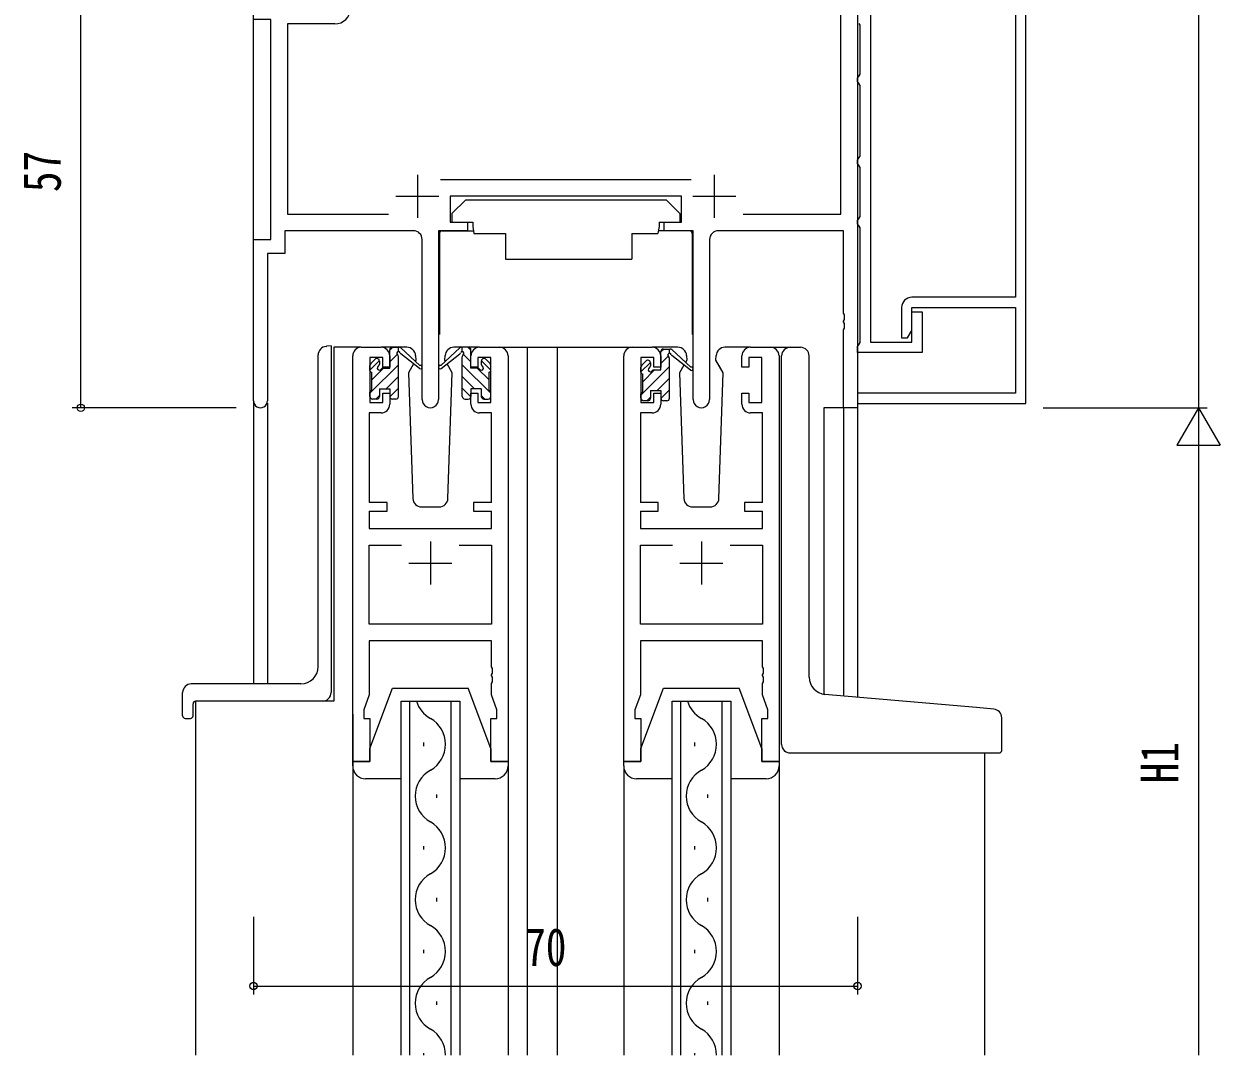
# Model space of a CAD drawing. Units: millimetres, scale not verified. Extents: x -793 to 793, y -564 to 564.
# Drawn here: x -105.6 to 33, y 213.8 to 333.3 of the extents above; entities that cross this region are included whole.
import ezdxf
from ezdxf.enums import TextEntityAlignment as Align

# ---------------------------------------------------------------- set-up
doc = ezdxf.new("R2010")
doc.units = ezdxf.units.MM
doc.header["$LTSCALE"] = 4
for name, color, linetype in [('0-2_YKK_11', 7, 'Continuous'), ('0-3_YKK_12', 2, 'Continuous'), ('0-4_YKK_13', 4, 'Continuous'), ('0-6_YKK_D', 6, 'Continuous')]:
    doc.layers.add(name, color=color, linetype=linetype)
doc.styles.add('ＭＳ ゴシック', font='')
doc.styles.get('ＭＳ ゴシック').set_extended_font_data('MS Gothic')

msp = doc.modelspace()

# ---------------------------------------------------------------- linework, layer by layer
at = {"layer": '0-2_YKK_11'}
for p, q in [((-59.986, 315.793), (-59.986, 310.793)), ((-57.293, 315.223), (-28.278, 315.223)), ((-25.586, 315.793), (-25.586, 310.793)), ((-62.486, 313.293), (-57.486, 313.293)), ((-28.086, 313.293), (-23.086, 313.293)), ((-22.235, 311.223), (-10.916, 311.223)), ((-59.436, 289.743), (-59.436, 308.293)), ((-26.136, 308.293), (-26.136, 289.743)), ((-66.488, 295.798), (-64.188, 295.798)), ((-52.788, 295.798), (-50.488, 295.798)), ((-35.088, 295.798), (-32.788, 295.798)), ((-21.388, 295.798), (-19.088, 295.798)), ((-58.488, 273.298), (-58.488, 268.298)), ((-27.088, 273.298), (-27.088, 268.298)), ((-55.137, 272.868), (-51.418, 272.868)), ((-23.737, 272.868), (-20.018, 272.868)), ((-60.988, 270.798), (-55.988, 270.798)), ((-29.588, 270.798), (-24.588, 270.798))]:
    msp.add_line(p, q, dxfattribs=at)
for points in [[(-8.986, 388.793), (-8.986, 288.793), (-10.616, 288.793), (-10.616, 297.835), (-10.496, 298.018), (-10.496, 298.568), (-10.616, 298.752), (-10.616, 298.835), (-10.496, 299.018), (-10.496, 299.568), (-10.616, 299.752), (-10.616, 309.293), (-25.136, 309.293)], [(10.514, 289.293), (10.514, 388.293)], [(9.314, 387.093), (9.314, 301.593), (-2.686, 301.593)], [(-7.486, 382.593), (-7.486, 296.393), (-2.686, 296.393), (-2.686, 299.893), (-1.486, 299.893), (-1.486, 295.193), (-8.986, 295.193), (-8.986, 295.893), (-8.806, 296.168), (-8.686, 296.352), (-8.686, 309.635), (-8.806, 309.818), (-8.986, 310.093), (-8.986, 310.493), (-8.806, 310.768), (-8.686, 310.952), (-8.686, 316.635), (-8.806, 316.818), (-8.986, 317.093), (-8.986, 317.493), (-8.806, 317.768), (-8.686, 317.952), (-8.686, 326.135), (-8.806, 326.318), (-8.986, 326.593), (-8.986, 326.993), (-8.806, 327.268), (-8.686, 327.452), (-8.686, 333.135), (-8.806, 333.318)], [(-22.235, 311.223), (-10.916, 311.223), (-10.916, 360.263), (-21.599, 360.263)], [(-78.986, 289.608), (-78.986, 308.293), (-76.986, 308.293), (-76.986, 333.793), (-78.986, 333.793), (-78.986, 345.093)], [(-69.556, 333.263), (-75.056, 333.263), (-75.056, 311.223), (-63.336, 311.223)], [(-28.036, 289.743), (-28.036, 309.293), (-31.386, 309.293), (-31.386, 310.293), (-29.386, 310.293), (-29.386, 313.293), (-56.186, 313.293), (-56.186, 310.293), (-54.186, 310.293), (-54.186, 309.293), (-57.536, 309.293), (-57.536, 289.743)], [(-60.436, 309.293), (-75.356, 309.293), (-75.356, 306.663), (-77.356, 306.663), (-77.356, 289.608)], [(-3.886, 300.393), (-3.886, 296.893), (-3.186, 296.893), (-2.686, 297.759), (-2.686, 300.393), (9.314, 300.393), (9.314, 290.493), (-8.986, 290.493), (-8.986, 289.293), (10.514, 289.293)], [(-49.488, 294.798), (-49.488, 247.798), (-51.488, 247.798), (-51.488, 252.798), (-50.788, 252.798), (-50.788, 253.798), (-51.418, 255.529), (-51.418, 256.84), (-51.298, 257.023), (-51.298, 257.573), (-51.418, 257.756), (-51.418, 257.84), (-51.298, 258.023), (-51.298, 258.573), (-51.418, 258.756), (-51.418, 261.798), (-65.558, 261.798), (-65.558, 255.529), (-66.188, 253.798), (-66.188, 252.798), (-65.488, 252.798), (-65.488, 247.798), (-67.488, 247.798), (-67.488, 294.798)], [(-63.188, 294.798), (-63.188, 293.498), (-63.988, 293.498), (-63.988, 294.598), (-65.488, 294.598), (-65.488, 289.398), (-63.988, 289.398), (-63.988, 290.498), (-63.188, 290.498), (-63.188, 289.198)], [(-53.788, 289.198), (-53.788, 290.498), (-52.988, 290.498), (-52.988, 289.398), (-51.488, 289.398), (-51.488, 294.598), (-52.988, 294.598), (-52.988, 293.498), (-53.788, 293.498), (-53.788, 294.798)], [(-18.088, 294.798), (-18.088, 247.798), (-20.088, 247.798), (-20.088, 252.798), (-19.388, 252.798), (-19.388, 253.798), (-20.018, 255.529), (-20.018, 256.84), (-19.898, 257.023), (-19.898, 257.573), (-20.018, 257.756), (-20.018, 257.84), (-19.898, 258.023), (-19.898, 258.573), (-20.018, 258.756), (-20.018, 261.798), (-34.158, 261.798), (-34.158, 255.529), (-34.788, 253.798), (-34.788, 252.798), (-34.088, 252.798), (-34.088, 247.798), (-36.088, 247.798), (-36.088, 294.798)], [(-31.788, 294.798), (-31.788, 293.498), (-32.588, 293.498), (-32.588, 294.598), (-34.088, 294.598), (-34.088, 289.398), (-32.588, 289.398), (-32.588, 290.498), (-31.788, 290.498), (-31.788, 289.198)], [(-22.388, 289.198), (-22.388, 290.498), (-21.588, 290.498), (-21.588, 289.398), (-20.088, 289.398), (-20.088, 294.598), (-21.588, 294.598), (-21.588, 293.498), (-22.388, 293.498), (-22.388, 294.798)], [(-64.188, 288.198), (-65.558, 288.198), (-65.558, 277.798)], [(-51.418, 277.798), (-51.418, 288.198), (-52.788, 288.198)], [(-32.788, 288.198), (-34.158, 288.198), (-34.158, 277.798)], [(-20.018, 277.798), (-20.018, 288.198), (-21.388, 288.198)], [(-65.558, 276.798), (-63.488, 276.798), (-63.488, 277.798), (-65.558, 277.798)], [(-51.418, 277.798), (-53.488, 277.798), (-53.488, 276.798), (-51.418, 276.798)], [(-34.158, 276.798), (-32.088, 276.798), (-32.088, 277.798), (-34.158, 277.798)], [(-20.018, 277.798), (-22.088, 277.798), (-22.088, 276.798), (-20.018, 276.798)], [(-65.558, 276.798), (-65.558, 274.798), (-51.418, 274.798), (-51.418, 276.798)], [(-34.158, 276.798), (-34.158, 274.798), (-20.018, 274.798), (-20.018, 276.798)], [(-55.137, 272.868), (-51.418, 272.868), (-51.418, 263.728), (-65.558, 263.728), (-65.558, 272.868), (-61.838, 272.868)], [(-23.737, 272.868), (-20.018, 272.868), (-20.018, 263.728), (-34.158, 263.728), (-34.158, 272.868), (-30.438, 272.868)]]:
    msp.add_lwpolyline(points, dxfattribs=at)
for centre, radius, start, end in [((-69.556, 335.063), 1.8, 270.00001, 359.99999), ((-60.436, 308.293), 1, 0.00001, 89.99999), ((-25.136, 308.293), 1, 90.00001, 179.99999), ((-2.686, 300.393), 1.2, 90.00001, 179.99999), ((-66.488, 294.798), 1, 90.00001, 179.99999), ((-64.188, 294.798), 1, 0.00001, 89.99999), ((-52.788, 294.798), 1, 90.00001, 179.99999), ((-50.488, 294.798), 1, 0.00001, 89.99999), ((-35.088, 294.798), 1, 90.00001, 179.99999), ((-32.788, 294.798), 1, 0.00001, 89.99999), ((-21.388, 294.798), 1, 90.00001, 179.99999), ((-19.088, 294.798), 1, 0.00001, 89.99999), ((-58.486, 289.743), 0.95, 179.99999, 0.00001), ((-27.086, 289.743), 0.95, 179.99999, 0.00001), ((-78.171, 289.608), 0.815, 179.99999, 0.00001), ((-64.188, 289.198), 1, 270.00001, 359.99999), ((-52.788, 289.198), 1, 180.00001, 269.99999), ((-32.788, 289.198), 1, 270.00001, 359.99999), ((-21.388, 289.198), 1, 180.00001, 269.99999)]:
    msp.add_arc(centre, radius, start, end, dxfattribs=at)
at = {"layer": '0-3_YKK_12'}
for p, q in [((-78.986, 308.293), (-78.986, 333.793)), ((-66.488, 295.798), (-69.688, 295.798)), ((-69.688, 295.798), (-69.688, 254.798)), ((-51.638, 295.798), (-43.788, 295.798)), ((-47.288, 295.798), (-47.288, 213.793)), ((-43.788, 295.798), (-43.788, 213.793)), ((-43.788, 295.798), (-35.088, 295.798)), ((-19.088, 295.798), (-15.888, 295.798)), ((-15.888, 295.798), (-15.888, 295.793)), ((-78.986, 289.608), (-78.986, 256.798)), ((-77.356, 289.306), (-77.356, 256.798)), ((-12.886, 288.793), (-12.886, 255.598)), ((-8.986, 288.793), (-12.886, 288.793)), ((-10.616, 288.793), (-10.616, 255.397)), ((-8.986, 288.793), (-8.986, 255.254)), ((-85.688, 254.798), (-85.688, 213.793)), ((-69.688, 254.798), (-85.688, 254.798)), ((-61.888, 254.798), (-55.088, 254.798)), ((-61.888, 213.793), (-61.888, 254.798)), ((-60.888, 254.798), (-60.888, 213.793)), ((-56.088, 213.793), (-56.088, 254.798)), ((-55.088, 254.798), (-55.088, 213.793)), ((-30.488, 254.798), (-23.688, 254.798)), ((-30.488, 213.793), (-30.488, 254.798)), ((-29.488, 254.798), (-29.488, 213.793)), ((-24.688, 213.793), (-24.688, 254.798)), ((-23.688, 254.798), (-23.688, 213.793)), ((-59.248, 249.598), (-59.248, 249.998)), ((-27.848, 249.598), (-27.848, 249.998)), ((5.712, 248.793), (5.712, 213.793)), ((-57.728, 243.598), (-57.728, 243.998)), ((-26.328, 243.598), (-26.328, 243.998)), ((-59.248, 237.598), (-59.248, 237.998)), ((-27.848, 237.598), (-27.848, 237.998)), ((-57.728, 231.598), (-57.728, 231.998)), ((-26.328, 231.598), (-26.328, 231.998)), ((-59.248, 225.598), (-59.248, 225.998)), ((-27.848, 225.598), (-27.848, 225.998)), ((-57.728, 219.598), (-57.728, 219.998)), ((-26.328, 219.598), (-26.328, 219.998)), ((-59.248, 213.793), (-59.248, 213.998)), ((-27.848, 213.793), (-27.848, 213.998))]:
    msp.add_line(p, q, dxfattribs=at)
for centre, start, end in [((-56.811, 255.798), 196.91585, 240.79746), ((-25.411, 255.798), 196.91585, 240.79746), ((-60.165, 249.798), 299.20254, 60.79746), ((-28.765, 249.798), 299.20254, 60.79746), ((-56.811, 243.798), 119.20254, 240.79746), ((-25.411, 243.798), 119.20254, 240.79746), ((-60.165, 237.798), 299.20254, 60.79746), ((-28.765, 237.798), 299.20254, 60.79746), ((-56.811, 231.798), 119.20254, 240.79746), ((-25.411, 231.798), 119.20254, 240.79746), ((-60.165, 225.798), 299.20254, 60.79746), ((-28.765, 225.798), 299.20254, 60.79746), ((-56.811, 219.798), 119.20254, 240.79746), ((-25.411, 219.798), 119.20254, 240.79746), ((-60.165, 213.798), 359.92418, 60.79746), ((-28.765, 213.798), 359.92418, 60.79746)]:
    msp.add_arc(centre, 3.437, start, end, dxfattribs=at)
at = {"layer": '0-4_YKK_13'}
for p, q in [((-54.383, 312.893), (-55.983, 311.293)), ((-54.383, 312.893), (-31.183, 312.893)), ((-31.183, 312.893), (-29.583, 311.293)), ((-55.983, 311.293), (-55.983, 310.293)), ((-29.583, 311.293), (-29.583, 310.293)), ((-57.133, 309.293), (-53.495, 309.293)), ((-55.983, 310.293), (-53.583, 310.293)), ((-28.438, 309.292), (-32.076, 309.293)), ((-31.983, 310.293), (-29.583, 310.293)), ((-57.433, 308.993), (-57.433, 297.293)), ((-53.442, 308.993), (-49.783, 308.993)), ((-35.124, 308.993), (-32.124, 308.993)), ((-35.124, 308.993), (-35.124, 305.993)), ((-28.138, 308.992), (-28.139, 297.293)), ((-70.574, 295.903), (-70.487, 295.911)), ((-69.989, 295.955), (-70.487, 295.911)), ((-69.989, 295.955), (-69.989, 255.798)), ((-61.201, 295.798), (-64.188, 295.798)), ((-63.187, 295.459), (-62.848, 295.798)), ((-62.887, 295.798), (-62.097, 295.798)), ((-62.187, 295.298), (-62.187, 295.798)), ((-61.904, 295.727), (-59.721, 293.68)), ((-55.072, 295.727), (-57.255, 293.68)), ((-52.788, 295.798), (-55.775, 295.798)), ((-54.088, 295.798), (-54.879, 295.798)), ((-54.788, 295.298), (-54.788, 295.798)), ((-53.788, 295.459), (-54.127, 295.798)), ((-29.801, 295.798), (-32.788, 295.798)), ((-31.787, 295.259), (-31.448, 295.598)), ((-31.487, 295.598), (-30.697, 295.598)), ((-30.787, 295.098), (-30.787, 295.598)), ((-30.504, 295.527), (-28.321, 293.48)), ((-21.388, 295.798), (-24.375, 295.798)), ((-16.79, 295.793), (-15.598, 295.793)), ((-71.487, 258.798), (-71.487, 294.907)), ((-65.487, 293.159), (-64.393, 294.254)), ((-65.399, 293.91), (-64.899, 294.41)), ((-64.387, 294.198), (-64.387, 293.859)), ((-63.187, 294.112), (-62.336, 294.964)), ((-62.187, 290.098), (-62.187, 294.698)), ((-59.754, 293.335), (-61.894, 295.032)), ((-60.43, 293.871), (-61.03, 292.831)), ((-57.222, 293.335), (-55.082, 295.032)), ((-55.945, 292.831), (-56.546, 293.871)), ((-54.788, 290.098), (-54.788, 294.698)), ((-53.788, 294.112), (-54.64, 294.964)), ((-52.588, 294.198), (-52.588, 293.859)), ((-51.488, 293.159), (-52.583, 294.254)), ((-51.576, 293.91), (-52.076, 294.41)), ((-34.087, 292.959), (-32.993, 294.054)), ((-33.999, 293.71), (-33.499, 294.21)), ((-32.987, 293.998), (-32.987, 293.659)), ((-31.787, 293.912), (-30.936, 294.764)), ((-30.787, 289.898), (-30.787, 294.498)), ((-28.354, 293.135), (-30.494, 294.831)), ((-17.79, 249.793), (-17.79, 294.793)), ((-14.598, 257.578), (-14.598, 294.793)), ((-65.487, 290.465), (-62.187, 293.765)), ((-65.487, 293.098), (-65.487, 293.698)), ((-65.287, 292.012), (-63.901, 293.398)), ((-65.287, 290.798), (-65.287, 292.898)), ((-61.03, 292.831), (-60.522, 278.263)), ((-56.454, 278.263), (-55.945, 292.831)), ((-51.488, 290.465), (-54.788, 293.765)), ((-51.688, 292.012), (-53.074, 293.398)), ((-51.688, 290.798), (-51.688, 292.898)), ((-51.488, 293.098), (-51.488, 293.698)), ((-34.087, 290.265), (-30.787, 293.565)), ((-34.087, 292.898), (-34.087, 293.498)), ((-33.887, 291.812), (-32.501, 293.198)), ((-33.887, 290.598), (-33.887, 292.698)), ((-29.109, 293.734), (-29.63, 292.831)), ((-29.63, 292.831), (-29.122, 278.263)), ((-24.545, 292.831), (-25.07, 293.739)), ((-25.054, 278.263), (-24.545, 292.831)), ((-63.607, 290.998), (-62.187, 292.418)), ((-63.186, 290.072), (-62.187, 291.071)), ((-53.368, 290.998), (-54.788, 292.418)), ((-53.79, 290.072), (-54.788, 291.071)), ((-32.207, 290.798), (-30.787, 292.218)), ((-65.487, 290.098), (-65.487, 290.598)), ((-64.687, 289.798), (-65.187, 289.798)), ((-64.807, 289.798), (-64.387, 290.218)), ((-64.387, 290.998), (-64.387, 290.098)), ((-64.387, 290.998), (-63.187, 290.998)), ((-63.187, 290.998), (-63.187, 290.098)), ((-62.487, 289.798), (-62.887, 289.798)), ((-54.488, 289.798), (-54.088, 289.798)), ((-52.588, 290.998), (-53.788, 290.998)), ((-53.788, 290.998), (-53.788, 290.098)), ((-52.588, 290.998), (-52.588, 290.098)), ((-52.168, 289.798), (-52.588, 290.218)), ((-52.288, 289.798), (-51.788, 289.798)), ((-51.488, 290.098), (-51.488, 290.598)), ((-34.087, 289.898), (-34.087, 290.398)), ((-33.407, 289.598), (-32.987, 290.018)), ((-32.987, 290.798), (-32.987, 289.898)), ((-32.987, 290.798), (-31.787, 290.798)), ((-31.787, 290.798), (-31.787, 289.898)), ((-31.786, 289.872), (-30.787, 290.871)), ((-33.287, 289.598), (-33.787, 289.598)), ((-31.087, 289.598), (-31.487, 289.598)), ((-59.522, 277.298), (-57.454, 277.298)), ((-28.122, 277.298), (-26.054, 277.298)), ((-73.487, 256.798), (-86.187, 256.798)), ((-87.187, 253.098), (-87.187, 255.798)), ((-65.488, 249.298), (-62.888, 256.298)), ((-62.888, 256.298), (-54.088, 256.298)), ((-51.488, 249.298), (-54.088, 256.298)), ((-34.088, 249.298), (-31.488, 256.298)), ((-31.488, 256.298), (-22.688, 256.298)), ((-20.088, 249.298), (-22.688, 256.298)), ((4.797, 254.048), (-12.773, 255.585)), ((-85.987, 253.098), (-85.987, 254.498)), ((-70.989, 254.798), (-85.687, 254.798)), ((6.797, 253.873), (4.797, 254.048)), ((-86.887, 252.798), (-86.287, 252.798)), ((-67.488, 253.298), (-67.488, 213.793)), ((-49.488, 253.298), (-49.488, 213.793)), ((7.71, 249.093), (7.71, 252.877)), ((-51.488, 249.298), (-51.488, 247.798)), ((-20.088, 249.298), (-20.088, 247.798)), ((-16.79, 248.793), (4.71, 248.793)), ((4.71, 248.793), (7.41, 248.793)), ((-36.088, 247.298), (-36.088, 213.793)), ((-18.088, 247.298), (-18.088, 213.793)), ((-61.888, 245.798), (-65.988, 245.798)), ((-50.988, 245.798), (-55.088, 245.798)), ((-30.488, 245.798), (-34.588, 245.798)), ((-19.588, 245.798), (-23.688, 245.798))]:
    msp.add_line(p, q, dxfattribs=at)
for points in [[(-53.583, 310.293), (-53.583, 309.793), (-53.442, 308.993)], [(-31.983, 310.293), (-31.983, 309.793), (-32.124, 308.993)], [(-49.783, 308.993), (-49.783, 305.993), (-35.124, 305.993)], [(-63.926, 293.398), (-63.187, 293.398), (-63.187, 295.498)], [(-53.049, 293.398), (-53.788, 293.398), (-53.788, 295.498)], [(-32.526, 293.198), (-31.787, 293.198), (-31.787, 295.298)], [(-60.202, 294.833), (-60.183, 294.298), (-60.252, 294.178)], [(-56.723, 294.178), (-56.793, 294.298), (-56.774, 294.833)], [(-28.802, 294.833), (-28.783, 294.298), (-28.927, 294.048)], [(-24.545, 292.831), (-25.393, 294.298), (-25.374, 294.833)], [(-67.488, 247.298), (-67.488, 247.798), (-65.488, 247.798), (-65.488, 249.298)], [(-36.088, 247.298), (-36.088, 247.798), (-34.088, 247.798), (-34.088, 249.298)], [(-51.488, 247.798), (-49.488, 247.798), (-49.488, 247.298)], [(-20.088, 247.798), (-18.088, 247.798), (-18.088, 247.298)]]:
    msp.add_lwpolyline(points, dxfattribs=at)
for centre, radius, start, end in [((-57.133, 308.993), 0.3, 90, 180), ((-28.438, 308.992), 0.3, 359.99647, 89.99647), ((-70.487, 294.907), 1, 95, 180), ((-62.887, 295.498), 0.3, 90, 180), ((-62.187, 295.098), 0.2, 20.88332, 233.1301), ((-62.097, 295.498), 0.3, 49.89741, 90), ((-61.201, 294.798), 1, 2, 90), ((-55.775, 294.798), 1, 90, 178), ((-54.879, 295.498), 0.3, 90, 130.10259), ((-54.788, 295.098), 0.2, 306.8699, 159.11668), ((-54.088, 295.498), 0.3, 0, 90), ((-31.487, 295.298), 0.3, 90, 180), ((-30.697, 295.298), 0.3, 49.89741, 90), ((-29.801, 294.798), 1, 2, 90), ((-24.375, 294.798), 1, 90, 178), ((-16.79, 294.793), 1, 90, 180), ((-15.598, 294.793), 1, 0, 90), ((-65.187, 293.698), 0.3, 135, 180), ((-64.687, 294.198), 0.3, 0, 135), ((-64.687, 293.859), 0.3, 303.05573, 0), ((-62.487, 294.698), 0.3, 0, 53.1301), ((-61.72, 295.276), 0.3, 200.88332, 234.62002), ((-55.256, 295.276), 0.3, 305.37998, 339.11668), ((-54.488, 294.698), 0.3, 126.8699, 180), ((-52.288, 294.198), 0.3, 45, 180), ((-52.288, 293.859), 0.3, 180, 236.94427), ((-51.788, 293.698), 0.3, 0, 45), ((-33.287, 293.998), 0.3, 0, 135), ((-30.787, 294.898), 0.2, 20.88332, 233.1301), ((-31.087, 294.498), 0.3, 0, 53.1301), ((-30.32, 295.076), 0.3, 200.88332, 234.62002), ((-65.287, 293.098), 0.2, 180, 270), ((-64.387, 293.398), 0.25, 123.05573, 326.94427), ((-63.926, 293.098), 0.3, 90, 146.94427), ((-59.638, 293.498), 0.2, 234.62002, 114.62002), ((-57.338, 293.498), 0.2, 65.37998, 305.37998), ((-53.049, 293.098), 0.3, 33.05573, 90), ((-52.588, 293.398), 0.25, 213.05573, 56.94427), ((-51.688, 293.098), 0.2, 270, 0), ((-33.787, 293.498), 0.3, 135, 180), ((-33.887, 292.898), 0.2, 180, 270), ((-32.987, 293.198), 0.25, 123.05573, 326.94427), ((-33.287, 293.659), 0.3, 303.05573, 0), ((-32.526, 292.898), 0.3, 90, 146.94427), ((-28.238, 293.298), 0.2, 234.62002, 114.62002), ((-65.287, 290.598), 0.2, 90, 180), ((-65.187, 290.098), 0.3, 180, 270), ((-64.687, 290.098), 0.3, 270, 0), ((-62.887, 290.098), 0.3, 180, 270), ((-62.487, 290.098), 0.3, 270, 0), ((-54.488, 290.098), 0.3, 180, 270), ((-54.088, 290.098), 0.3, 270, 0), ((-52.288, 290.098), 0.3, 180, 270), ((-51.788, 290.098), 0.3, 270, 0), ((-51.688, 290.598), 0.2, 0, 90), ((-33.887, 290.398), 0.2, 90, 180), ((-33.787, 289.898), 0.3, 180, 270), ((-33.287, 289.898), 0.3, 270, 0), ((-31.487, 289.898), 0.3, 180, 270), ((-31.087, 289.898), 0.3, 270, 0), ((-59.522, 278.298), 1, 182, 270), ((-57.454, 278.298), 1, 270, 358), ((-28.122, 278.298), 1, 182, 270), ((-26.054, 278.298), 1, 270, 358), ((-73.487, 258.798), 2, 270, 0), ((-86.187, 255.798), 1, 90, 180), ((-12.598, 257.578), 2, 180, 265), ((-70.989, 255.798), 1, 270, 0), ((-85.687, 254.498), 0.3, 90, 180), ((6.71, 252.877), 1, 0, 85), ((-86.887, 253.098), 0.3, 180, 270), ((-86.287, 253.098), 0.3, 270, 0), ((-16.79, 249.793), 1, 180, 224.427), ((-16.79, 249.793), 1, 224.427, 270), ((-16.79, 249.793), 1, 224.427, 238.63187), ((7.41, 249.093), 0.3, 270, 0), ((-65.988, 247.298), 1.5, 180, 270), ((-50.988, 247.298), 1.5, 270, 0), ((-34.588, 247.298), 1.5, 180, 270), ((-19.588, 247.298), 1.5, 270, 0)]:
    msp.add_arc(centre, radius, start, end, dxfattribs=at)
at = {"layer": '0-6_YKK_D'}
for p, q in [((30.514, 388.793), (30.514, 288.793)), ((-98.986, 288.793), (-98.986, 345.793)), ((-80.986, 288.793), (-99.986, 288.793)), ((12.514, 288.793), (31.514, 288.793)), ((12.514, 288.793), (31.514, 288.793)), ((30.514, 288.793), (28.014, 284.463)), ((30.514, 288.793), (33.014, 284.463)), ((30.514, 288.793), (30.514, 280.133)), ((28.014, 284.463), (33.014, 284.463)), ((30.514, 283.793), (30.514, 213.793)), ((-78.986, 229.793), (-78.986, 220.793)), ((-8.986, 229.793), (-8.986, 220.793)), ((-78.986, 221.793), (-8.986, 221.793))]:
    msp.add_line(p, q, dxfattribs=at)
for centre in [(-98.986, 288.793), (-78.986, 221.793), (-8.986, 221.793)]:
    msp.add_circle(centre, 0.425, dxfattribs=at)

# ---------------------------------------------------------------- texts
at = {"layer": '0-6_YKK_D', "style": 'ＭＳ ゴシック', "width": 0.8}
for s, p in [('57', (-99.986, 313.773)), ('H1', (29.514, 245.273))]:
    msp.add_text(s, height=4.399, rotation=90, dxfattribs=at).set_placement(p, align=Align.BOTTOM_LEFT)
msp.add_text('70', height=4.399, dxfattribs=at).set_placement((-47.506, 222.793), align=Align.BOTTOM_LEFT)

doc.saveas('drawing.dxf')
